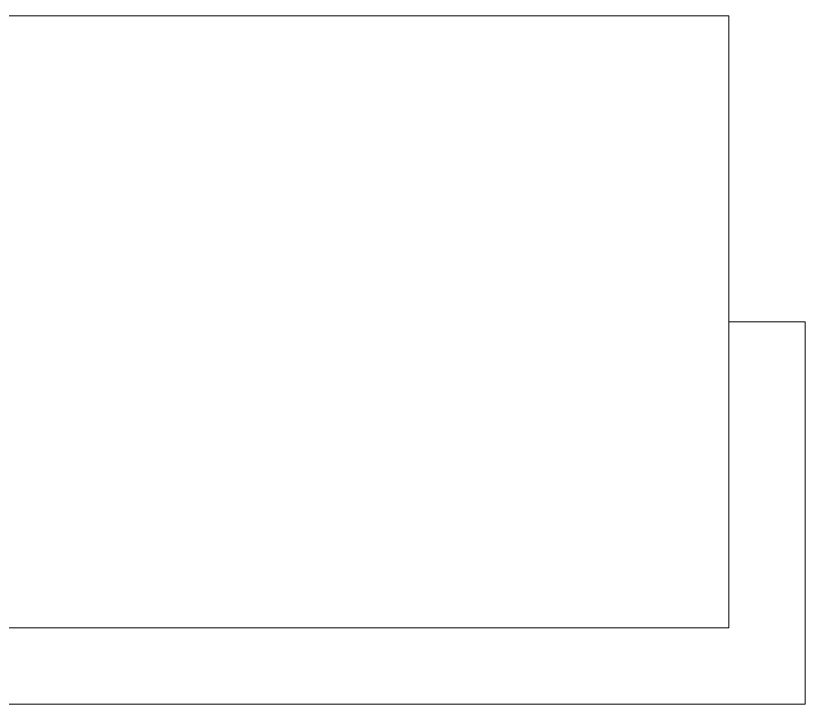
# Model space of a CAD drawing. Header units: inches. Extents: x 327481 to 195042051, y -335014 to 44773228.
# Drawn here: x 369820.3 to 369871.9, y -317527.1 to -317482.1 of the extents above; entities that cross this region are included whole.
import ezdxf

# ---------------------------------------------------------------- set-up
doc = ezdxf.new("R2010")
doc.units = ezdxf.units.IN
doc.header["$MEASUREMENT"] = 0
doc.layers.add('furniture', color=251, linetype='Continuous', lineweight=13)

# ---------------------------------------------------------------- blocks, each defined once
blk = doc.blocks.new('dxfs')
at = {"layer": 'furniture', "lineweight": 0}
for p, q in [((366392.423, -330024.216), (366392.423, -330102.216)), ((366395.423, -330027.216), (366395.423, -330099.216)), ((366419.423, -330099.216), (366419.423, -330027.216)), ((366395.423, -330099.216), (366419.423, -330099.216)), ((366407.423, -330099.216), (366407.423, -330102.216)), ((366407.423, -330102.216), (366392.423, -330102.216))]:
    blk.add_line(p, q, dxfattribs=at)

msp = doc.modelspace()

# ---------------------------------------------------------------- block references
at = {"layer": 'furniture', "lineweight": 0, "xscale": 1.666666666666667, "yscale": 1.666666666666667, "zscale": 1.666666666666667, "rotation": 90.00000000027588}
msp.add_blockref('dxfs', (-180298.503, -928181.13), dxfattribs=at)

doc.saveas('drawing.dxf')
